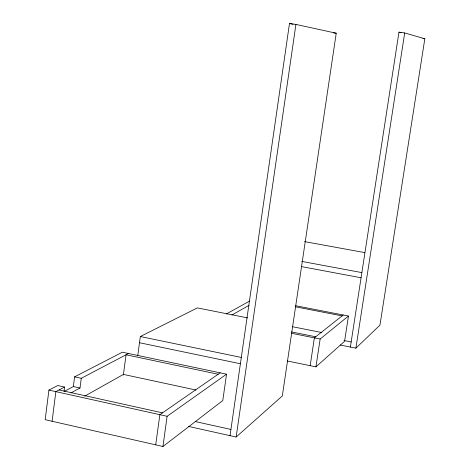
<?xml version="1.0" encoding="UTF-8"?>
<svg xmlns="http://www.w3.org/2000/svg" width="470" height="470" viewBox="0 0 470 470"><rect width="100%" height="100%" fill="white"/><g stroke="black" fill="none" stroke-linecap="round" stroke-linejoin="round"><path stroke-width="0.7" d="M64.038 391.34L64.59 387.051L57.751 385.541L48.921 390.094L45.173 419.687L162.937 446.5L222.78 400.546L226.552 374.185L122.359 352.206L74.607 376.846L73.355 386.552L64.602 391.216M52.088 421.255L55.86 391.633L64.59 387.051M71.017 392.885L80.006 388.014L81.263 378.297L128.492 353.505M123.352 375.031L126.054 354.779L218.162 374.243M137.733 355.784L140.324 336.538L197.329 307.891L247.602 317.902M155.711 444.855L159.859 414.681L220.177 372.839M162.937 446.5L167.108 416.291L226.552 374.185M230.024 435.661L289.479 23.5L295.918 24.411L336.226 33.223L282.317 395.952L236.151 437.024L188.576 426.431M236.151 437.024L295.918 24.411M310.177 365.689L314.371 337.86L343.2 315M287.217 360.96L315.928 366.87L320.146 339.017L348.458 316.022L295.718 305.735M348.458 316.022L344.575 341.314L315.928 366.87M350.385 347.054L398.965 32.148L404.694 32.953L424.827 38.775L379.948 325.158L355.896 348.164L340.356 345.045M355.896 348.164L404.694 32.953M231.916 315.006L249.047 305.318M84.741 396.145L123.434 374.408L195.937 390.018M226.317 314.001L249.693 301.023M422.871 38.505L424.827 38.775M333.389 32.818L336.226 33.223M304.448 241.592L364.702 252.59M301.658 261.385L361.871 272.606M301.611 266.631L361.072 277.776M295.542 306.804L342.078 315.893M292.575 326.732L321.862 332.566M344.005 340.521L351.172 341.954M291.359 331.902L315.728 336.779M291.335 333.242L320.146 339.017M140.324 336.538L241.304 357.453M139.49 342.73L240.393 363.751M289.479 23.5L293.022 24.27M74.607 376.846L81.263 378.297M73.355 386.552L80.006 388.014M59.032 389.965L162.503 412.848M195.162 421.531L230.917 429.445M48.921 390.094L167.108 416.291M398.965 32.148L401.028 32.741"/></g></svg>
